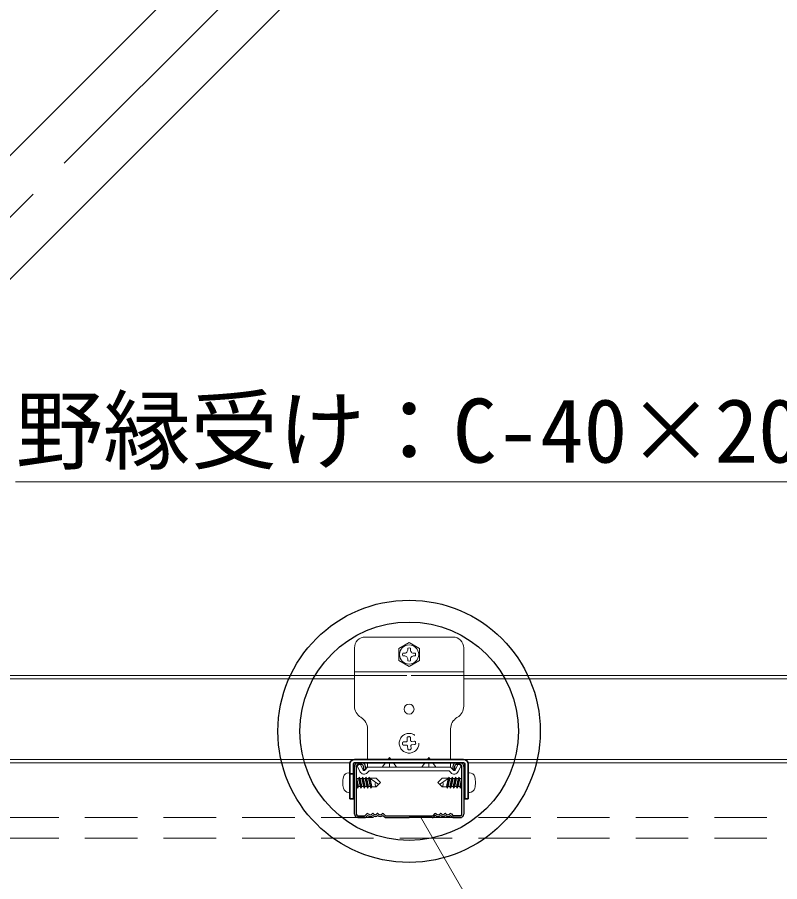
# Model space of a CAD drawing. Units: millimetres on the paper, enlarged 30 times, with parts at other scales. Extents: x -5796 to 5910, y -4184 to 4114.
# Drawn here: x -3353 to -2830, y -1123 to -530 of the extents above; entities that cross this region are included whole.
import ezdxf
from ezdxf.enums import TextEntityAlignment as Align

# ---------------------------------------------------------------- set-up
doc = ezdxf.new("R2010")
doc.units = ezdxf.units.MM
doc.header["$LTSCALE"] = 30
doc.linetypes.add('CHAIN1', pattern=[8, 5, -1, 1, -1])
doc.linetypes.add('DASHED1', pattern=[1.8, 1.2, -0.6])
for name, color, linetype, lineweight in [('3-0_中心線', 4, 'CHAIN1', 9), ('3-2_野縁受け', 3, 'Continuous', 18), ('3-3_野縁', 2, 'Continuous', 25), ('3-4_斜め部材', 4, 'Continuous', 9), ('3-6_文字', 4, 'Continuous', 18), ('3-7_金具', 6, 'Continuous', 35), ('3-A_クリップ', 7, 'Continuous', 18), ('3-B_ビス', 3, 'Continuous', 18), ('3-C_パネル', 7, 'DASHED1', 18)]:
    doc.layers.add(name, color=color, linetype=linetype, lineweight=lineweight)
doc.styles.add('ＭＳ ゴシック', font='')
doc.styles.get('ＭＳ ゴシック').set_extended_font_data('MS Gothic')

msp = doc.modelspace()

# ---------------------------------------------------------------- linework, layer by layer
at = {"layer": '3-0_中心線'}
msp.add_line((-2875.64, -184.2), (-3727.79, -1036.36), dxfattribs=at)
at = {"layer": '3-2_野縁受け'}
for p, q in [((-3501.41, -981.32), (-3121.91, -981.32)), ((-3121.91, -983.72), (-3501.41, -983.72)), ((-3046.91, -981.32), (-2667.41, -981.32)), ((-2667.41, -983.72), (-3046.91, -983.72)), ((-3121.85, -1038.92), (-3501.47, -1038.92)), ((-3124.91, -1041.32), (-3498.41, -1041.32)), ((-2658.41, -1038.92), (-3046.97, -1038.92)), ((-2658.41, -1041.32), (-3043.91, -1041.32))]:
    msp.add_line(p, q, dxfattribs=at)
at = {"layer": '3-3_野縁'}
for p, q in [((-3121.91, -1076.42), (-3121.91, -1043.72)), ((-3120.71, -1043.72), (-3120.71, -1076.42)), ((-3119.51, -1041.32), (-3116.81, -1041.32)), ((-3116.81, -1042.52), (-3119.51, -1042.52)), ((-3115.61, -1043.72), (-3115.61, -1045.82)), ((-3114.41, -1043.72), (-3114.41, -1045.82)), ((-3054.41, -1043.72), (-3054.41, -1045.82)), ((-3053.21, -1043.72), (-3053.21, -1045.82)), ((-3052.01, -1041.32), (-3049.31, -1041.32)), ((-3049.31, -1042.52), (-3052.01, -1042.52)), ((-3048.11, -1076.42), (-3048.11, -1043.72)), ((-3046.91, -1043.72), (-3046.91, -1076.42)), ((-3115.61, -1045.82), (-3114.41, -1045.82)), ((-3053.21, -1045.82), (-3054.41, -1045.82)), ((-3115.02, -1078.82), (-3120.4, -1078.82)), ((-3119.51, -1077.62), (-3115.02, -1077.62)), ((-3119.51, -1078.82), (-3115.02, -1078.82)), ((-3113.43, -1076.34), (-3114.49, -1077.4)), ((-3112.9, -1077.32), (-3113.96, -1078.38)), ((-3112.9, -1077.32), (-3113.96, -1078.38)), ((-3102.4, -1077.32), (-3101.34, -1078.38)), ((-3101.87, -1076.34), (-3100.81, -1077.4)), ((-3100.3, -1078.82), (-3084.42, -1078.82)), ((-3100.28, -1077.62), (-3068.52, -1077.62)), ((-3068.54, -1078.82), (-3084.42, -1078.82)), ((-3066.93, -1076.34), (-3067.99, -1077.4)), ((-3066.4, -1077.32), (-3067.46, -1078.38)), ((-3055.9, -1077.32), (-3054.84, -1078.38)), ((-3055.9, -1077.32), (-3054.84, -1078.38)), ((-3055.37, -1076.34), (-3054.31, -1077.4)), ((-3049.31, -1077.62), (-3053.78, -1077.62)), ((-3053.78, -1078.82), (-3048.4, -1078.82)), ((-3049.31, -1078.82), (-3053.78, -1078.82))]:
    msp.add_line(p, q, dxfattribs=at)
for centre, radius, start, end in [((-3119.51, -1043.72), 2.4, 90, 180), ((-3119.51, -1043.72), 1.2, 90, 180), ((-3116.81, -1043.72), 2.4, 0.00699, 90), ((-3116.81, -1043.72), 1.2, 0.00699, 90), ((-3052.01, -1043.72), 2.4, 90, 180), ((-3052.01, -1043.72), 1.2, 90, 180), ((-3049.31, -1043.72), 2.4, 0, 90), ((-3049.31, -1043.72), 1.2, 0, 90), ((-3119.51, -1076.42), 2.4, 180, 270), ((-3119.51, -1076.42), 1.2, 180, 270), ((-3115.02, -1076.87), 0.75, 270, 314.99998), ((-3115.02, -1077.32), 1.5, 270, 315), ((-3115.02, -1077.32), 1.5, 270, 314.99998), ((-3112.9, -1076.87), 0.75, 46.39717, 135), ((-3111.02, -1075.35), 2.72, 226.39717, 313.60281), ((-3111.02, -1074.9), 1.97, 226.39717, 313.60281), ((-3109.15, -1076.87), 0.75, 36.86989, 133.60281), ((-3107.65, -1076.2), 1.88, 216.86989, 323.1301), ((-3107.65, -1075.75), 1.12, 216.86989, 323.1301), ((-3106.15, -1076.87), 0.75, 46.39717, 143.1301), ((-3104.27, -1075.35), 2.72, 226.39717, 313.60281), ((-3104.27, -1074.9), 1.97, 226.39717, 313.60281), ((-3102.4, -1076.87), 0.75, 44.99998, 133.60281), ((-3100.28, -1077.32), 1.5, 225, 270), ((-3100.28, -1076.87), 0.75, 225, 270), ((-3068.52, -1076.87), 0.75, 270, 315), ((-3068.52, -1077.32), 1.5, 270, 315), ((-3066.4, -1076.87), 0.75, 46.39719, 135.00002), ((-3064.52, -1075.35), 2.72, 226.39719, 313.60283), ((-3064.52, -1074.9), 1.97, 226.39719, 313.60283), ((-3062.65, -1076.87), 0.75, 36.8699, 133.60283), ((-3061.15, -1076.2), 1.88, 216.8699, 323.13011), ((-3061.15, -1075.75), 1.12, 216.8699, 323.13011), ((-3059.65, -1076.87), 0.75, 46.39719, 143.13011), ((-3057.77, -1075.35), 2.72, 226.39719, 313.60283), ((-3057.77, -1074.9), 1.97, 226.39719, 313.60283), ((-3055.9, -1076.87), 0.75, 45, 133.60283), ((-3053.78, -1077.32), 1.5, 225, 270), ((-3053.78, -1077.32), 1.5, 225.00002, 270), ((-3053.78, -1076.87), 0.75, 225.00002, 270), ((-3049.31, -1076.42), 1.2, 270, 0), ((-3049.31, -1076.42), 2.4, 270, 0)]:
    msp.add_arc(centre, radius, start, end, dxfattribs=at)
at = {"layer": '3-4_斜め部材'}
for p, q in [((-2918.07, -184.2), (-3715.18, -981.32)), ((-2833.21, -184.2), (-3630.33, -981.32))]:
    msp.add_line(p, q, dxfattribs=at)
at = {"layer": '3-6_文字', "color": 7}
msp.add_line((-3354.4, -848.42), (-2664.4, -848.42), dxfattribs=at)
msp.add_lwpolyline([(-3076.66, -1078.33), (-2967, -1268.27), (-2367, -1268.27)], dxfattribs=at)
at = {"layer": '3-6_文字', "color": 2, "lineweight": 25}
for radius in [90, 75]:
    msp.add_circle((-3084.41, -1019.62), radius, dxfattribs=at)
at = {"layer": '3-7_金具'}
for p, q in [((-3125, -1042.07), (-3125, -1065.92)), ((-3122.6, -1042.07), (-3122.6, -1065.92)), ((-3046.97, -1038.92), (-3121.85, -1038.92)), ((-3121.85, -1041.32), (-3046.97, -1041.32)), ((-3046.22, -1042.07), (-3046.22, -1065.92)), ((-3043.82, -1042.07), (-3043.82, -1065.92)), ((-3125, -1065.92), (-3122.6, -1065.92)), ((-3046.22, -1065.92), (-3043.82, -1065.92))]:
    msp.add_line(p, q, dxfattribs=at)
at = {"layer": '3-7_金具', "linetype": 'DASHED1'}
msp.add_line((-3122.6, -1048.82), (-3125, -1048.82), dxfattribs=at)
at = {"layer": '3-7_金具'}
for centre, radius, start, end in [((-3121.85, -1042.07), 3.15, 90, 180), ((-3121.85, -1042.07), 0.75, 90, 180), ((-3046.97, -1042.07), 3.15, 0, 90), ((-3046.97, -1042.07), 0.75, 0, 90)]:
    msp.add_arc(centre, radius, start, end, dxfattribs=at)
at = {"layer": '3-A_クリップ'}
for p, q in [((-3114.41, -954.92), (-3084.41, -954.92)), ((-3054.41, -954.92), (-3084.41, -954.92)), ((-3121.91, -962.42), (-3121.91, -1002.32)), ((-3046.91, -962.42), (-3046.91, -1002.32)), ((-3121.91, -978.92), (-3084.41, -978.92)), ((-3046.91, -978.92), (-3084.41, -978.92)), ((-3117.54, -1010.04), (-3117.28, -1010.2)), ((-3051.28, -1010.04), (-3051.54, -1010.2)), ((-3112.91, -1017.92), (-3112.91, -1038.92)), ((-3055.91, -1017.92), (-3055.91, -1038.92)), ((-3097.91, -1037.61), (-3098.86, -1038.92)), ((-3097.91, -1037.61), (-3097.91, -1038.92)), ((-3097.91, -1037.61), (-3096.96, -1038.92)), ((-3070.91, -1037.61), (-3071.86, -1038.92)), ((-3070.91, -1037.61), (-3070.91, -1038.92)), ((-3070.91, -1037.61), (-3069.96, -1038.92)), ((-3118.58, -1042.52), (-3120.15, -1043.31)), ((-3118.16, -1047.31), (-3120.15, -1043.31)), ((-3116.01, -1046.24), (-3117.86, -1042.52)), ((-3114.78, -1046.41), (-3112.91, -1044.32)), ((-3112.91, -1041.32), (-3112.91, -1044.32)), ((-3112.91, -1044.32), (-3084.41, -1044.32)), ((-3100.6, -1041.32), (-3102.78, -1044.32)), ((-3097.91, -1041.32), (-3097.91, -1044.32)), ((-3095.21, -1041.32), (-3093.03, -1044.32)), ((-3055.91, -1044.32), (-3084.41, -1044.32)), ((-3073.6, -1041.32), (-3075.78, -1044.32)), ((-3070.91, -1041.32), (-3070.91, -1044.32)), ((-3068.21, -1041.32), (-3066.03, -1044.32)), ((-3055.91, -1041.32), (-3055.91, -1044.32)), ((-3054.04, -1046.41), (-3055.91, -1044.32)), ((-3052.81, -1046.24), (-3050.95, -1042.52)), ((-3050.66, -1047.31), (-3048.66, -1043.31)), ((-3050.24, -1042.52), (-3048.66, -1043.31)), ((-3112.99, -1048.01), (-3111.84, -1046.72)), ((-3111.84, -1046.72), (-3084.41, -1046.72)), ((-3056.98, -1046.72), (-3084.41, -1046.72)), ((-3055.83, -1048.01), (-3056.98, -1046.72))]:
    msp.add_line(p, q, dxfattribs=at)
at = {"layer": '3-A_クリップ', "linetype": 'DASHED1'}
for p in [(-3121.91, -981.32), (-3046.91, -981.32)]:
    msp.add_line(p, (-3084.41, -981.32), dxfattribs=at)
at = {"layer": '3-A_クリップ'}
msp.add_circle((-3084.41, -1004.42), 3.38, dxfattribs=at)
for centre, radius, start, end in [((-3114.41, -962.42), 7.5, 90, 180), ((-3054.41, -962.42), 7.5, 0, 90), ((-3112.91, -1002.32), 9, 180, 239.03689), ((-3055.91, -1002.32), 9, 300.96311, 0), ((-3121.91, -1017.92), 9, 0, 59.03689), ((-3046.91, -1017.92), 9, 120.96311, 180), ((-3115.34, -1045.91), 3.15, 206.5, 318.15813), ((-3115.34, -1045.91), 0.75, 206.5, 318.15813), ((-3053.48, -1045.91), 3.15, 221.84187, 333.5), ((-3053.48, -1045.91), 0.75, 221.84187, 333.5)]:
    msp.add_arc(centre, radius, start, end, dxfattribs=at)
at = {"layer": '3-B_ビス'}
for p, q in [((-3084.41, -958.67), (-3091.55, -962.8)), ((-3084.41, -958.67), (-3077.26, -962.8)), ((-3091.55, -962.8), (-3091.55, -971.05)), ((-3088.82, -966.02), (-3087.94, -966.02)), ((-3085.31, -962.51), (-3085.31, -963.35)), ((-3083.51, -962.51), (-3083.51, -963.73)), ((-3083.51, -962.51), (-3083.51, -963.35)), ((-3080, -966.02), (-3080.88, -966.02)), ((-3077.26, -962.8), (-3077.26, -971.05)), ((-3084.41, -975.17), (-3091.55, -971.05)), ((-3088.82, -967.82), (-3087.94, -967.82)), ((-3085.31, -971.33), (-3085.31, -970.5)), ((-3084.41, -975.17), (-3077.26, -971.05)), ((-3083.51, -971.33), (-3083.51, -970.11)), ((-3083.51, -971.33), (-3083.51, -970.5)), ((-3080, -967.82), (-3080.88, -967.82)), ((-3125.75, -1048.07), (-3125, -1048.07)), ((-3125, -1048.07), (-3125, -1061.57)), ((-3043.81, -1048.07), (-3043.82, -1061.57)), ((-3043.06, -1048.07), (-3043.81, -1048.07)), ((-3124.99, -1052), (-3125, -1052)), ((-3122, -1051.98), (-3122.6, -1051.98)), ((-3120.71, -1051.45), (-3120.26, -1052.01)), ((-3120.71, -1052.72), (-3120.58, -1053.34)), ((-3120.71, -1055.59), (-3120.58, -1056.21)), ((-3120.56, -1053.37), (-3119.52, -1058.57)), ((-3120.26, -1052.01), (-3119.13, -1057.63)), ((-3119.13, -1052.01), (-3120.26, -1052.01)), ((-3118.75, -1051.07), (-3119.13, -1052.01)), ((-3118.75, -1051.07), (-3117.25, -1058.57)), ((-3116.86, -1052.01), (-3117.98, -1052.01)), ((-3116.47, -1051.07), (-3116.86, -1052.01)), ((-3116.47, -1051.07), (-3114.97, -1058.57)), ((-3114.59, -1052.01), (-3115.71, -1052.01)), ((-3114.2, -1051.07), (-3114.59, -1052.01)), ((-3114.2, -1051.07), (-3112.7, -1058.57)), ((-3112.32, -1052.01), (-3113.44, -1052.01)), ((-3111.93, -1051.07), (-3112.32, -1052.01)), ((-3111.93, -1051.07), (-3110.43, -1058.57)), ((-3111.17, -1052.01), (-3105.28, -1056.06)), ((-3057.65, -1052.01), (-3063.54, -1056.06)), ((-3056.89, -1051.07), (-3058.39, -1058.57)), ((-3056.89, -1051.07), (-3056.5, -1052.01)), ((-3056.5, -1052.01), (-3055.38, -1052.01)), ((-3054.62, -1051.07), (-3056.12, -1058.57)), ((-3054.62, -1051.07), (-3054.23, -1052.01)), ((-3054.23, -1052.01), (-3053.11, -1052.01)), ((-3052.35, -1051.07), (-3053.85, -1058.57)), ((-3052.35, -1051.07), (-3051.96, -1052.01)), ((-3051.96, -1052.01), (-3050.83, -1052.01)), ((-3050.07, -1051.07), (-3051.57, -1058.57)), ((-3050.07, -1051.07), (-3049.69, -1052.01)), ((-3048.56, -1052.01), (-3049.69, -1057.63)), ((-3049.69, -1052.01), (-3048.56, -1052.01)), ((-3048.26, -1053.37), (-3049.3, -1058.57)), ((-3048.11, -1051.45), (-3048.56, -1052.01)), ((-3048.11, -1055.59), (-3048.24, -1056.21)), ((-3048.11, -1052.72), (-3048.23, -1053.34)), ((-3046.82, -1051.98), (-3046.22, -1051.98)), ((-3043.83, -1052), (-3043.82, -1052)), ((-3125.75, -1061.57), (-3125, -1061.57)), ((-3124.99, -1057.62), (-3125.04, -1057.62)), ((-3122, -1057.61), (-3122.6, -1057.61)), ((-3120.29, -1057.62), (-3120.71, -1057.62)), ((-3120.57, -1056.23), (-3120.29, -1057.62)), ((-3120.28, -1057.63), (-3119.52, -1058.57)), ((-3119.13, -1057.63), (-3119.52, -1058.57)), ((-3118.01, -1057.63), (-3119.13, -1057.63)), ((-3116.86, -1057.63), (-3117.25, -1058.57)), ((-3115.73, -1057.63), (-3116.86, -1057.63)), ((-3114.59, -1057.63), (-3114.97, -1058.57)), ((-3113.46, -1057.63), (-3114.59, -1057.63)), ((-3112.32, -1057.63), (-3112.7, -1058.57)), ((-3111.19, -1057.63), (-3112.32, -1057.63)), ((-3110.04, -1057.63), (-3110.43, -1058.57)), ((-3058.78, -1057.63), (-3058.39, -1058.57)), ((-3057.63, -1057.63), (-3056.5, -1057.63)), ((-3056.5, -1057.63), (-3056.12, -1058.57)), ((-3055.36, -1057.63), (-3054.23, -1057.63)), ((-3054.23, -1057.63), (-3053.85, -1058.57)), ((-3053.08, -1057.63), (-3051.96, -1057.63)), ((-3051.96, -1057.63), (-3051.57, -1058.57)), ((-3050.81, -1057.63), (-3049.69, -1057.63)), ((-3049.69, -1057.63), (-3049.3, -1058.57)), ((-3048.54, -1057.63), (-3049.3, -1058.57)), ((-3048.25, -1056.23), (-3048.53, -1057.62)), ((-3048.53, -1057.62), (-3048.11, -1057.62)), ((-3046.82, -1057.61), (-3046.22, -1057.61)), ((-3043.83, -1057.62), (-3043.78, -1057.62)), ((-3043.07, -1061.57), (-3043.82, -1061.57))]:
    msp.add_line(p, q, dxfattribs=at)
at = {"layer": '3-B_ビス', "linetype": 'DASHED1'}
for p, q in [((-3085.73, -1024.13), (-3085.63, -1026.01)), ((-3085.02, -1023.35), (-3084.64, -1023.33)), ((-3084.27, -1023.31), (-3084.64, -1023.33)), ((-3083.48, -1024.02), (-3083.38, -1025.89)), ((-3080.72, -1026.5), (-3082.59, -1026.6)), ((-3088.92, -1027.68), (-3088.9, -1028.06)), ((-3088.88, -1028.43), (-3088.9, -1028.06)), ((-3088.21, -1026.89), (-3086.34, -1026.8)), ((-3088.09, -1029.14), (-3086.22, -1029.04)), ((-3085.33, -1031.62), (-3085.43, -1029.75)), ((-3084.55, -1032.33), (-3084.17, -1032.31)), ((-3083.8, -1032.29), (-3084.17, -1032.31)), ((-3083.09, -1031.51), (-3083.19, -1029.63)), ((-3080.6, -1028.75), (-3082.48, -1028.85)), ((-3079.93, -1027.21), (-3079.91, -1027.59)), ((-3079.89, -1027.96), (-3079.91, -1027.59))]:
    msp.add_line(p, q, dxfattribs=at)
at = {"layer": '3-B_ビス'}
for points in [[(-3119.13, -1052.01), (-3118.01, -1057.63), (-3117.25, -1058.57)], [(-3118.75, -1051.07), (-3117.98, -1052.01), (-3116.86, -1057.63)], [(-3116.86, -1052.01), (-3115.73, -1057.63), (-3114.97, -1058.57)], [(-3116.47, -1051.07), (-3115.71, -1052.01), (-3114.59, -1057.63)], [(-3114.59, -1052.01), (-3113.46, -1057.63), (-3112.7, -1058.57)], [(-3114.2, -1051.07), (-3113.44, -1052.01), (-3112.32, -1057.63)], [(-3112.32, -1052.01), (-3111.19, -1057.63), (-3110.43, -1058.57)], [(-3111.93, -1051.07), (-3111.17, -1052.01), (-3110.04, -1057.63)], [(-3111.32, -1051.82), (-3107.04, -1051.82), (-3104.04, -1054.82), (-3107.04, -1057.82), (-3110.12, -1057.82)], [(-3057.5, -1051.82), (-3061.78, -1051.82), (-3064.78, -1054.82), (-3061.78, -1057.82), (-3058.7, -1057.82)], [(-3056.89, -1051.07), (-3057.65, -1052.01), (-3058.78, -1057.63)], [(-3056.5, -1052.01), (-3057.63, -1057.63), (-3058.39, -1058.57)], [(-3054.62, -1051.07), (-3055.38, -1052.01), (-3056.5, -1057.63)], [(-3054.23, -1052.01), (-3055.36, -1057.63), (-3056.12, -1058.57)], [(-3052.35, -1051.07), (-3053.11, -1052.01), (-3054.23, -1057.63)], [(-3051.96, -1052.01), (-3053.08, -1057.63), (-3053.85, -1058.57)], [(-3050.07, -1051.07), (-3050.83, -1052.01), (-3051.96, -1057.63)], [(-3049.69, -1052.01), (-3050.81, -1057.63), (-3051.57, -1058.57)]]:
    msp.add_lwpolyline(points, dxfattribs=at)
msp.add_circle((-3084.41, -966.92), 6.6, dxfattribs=at)
at = {"layer": '3-B_ビス', "linetype": 'DASHED1'}
msp.add_circle((-3084.41, -1027.82), 6.75, dxfattribs=at)
at = {"layer": '3-B_ビス'}
for centre, radius, start, end in [((-3084.41, -966.92), 4.5, 168.46303, 191.51331), ((-3087.7, -963.63), 2.41, 264.36299, 6.67345), ((-3084.41, -966.92), 4.5, 78.46303, 101.53696), ((-3081.12, -963.63), 2.41, 173.32654, 275.63699), ((-3084.41, -966.92), 4.5, 348.48668, 11.53696), ((-3087.7, -970.22), 2.41, 353.32654, 95.63699), ((-3084.41, -966.92), 4.5, 258.46303, 281.53696), ((-3081.12, -970.22), 2.41, 84.36299, 186.67345), ((-3125.75, -1051.92), 3.85, 90.00122, 166.10516), ((-3043.06, -1051.92), 3.85, 13.89484, 89.99878), ((-3114.02, -1054.82), 15.94, 166.10516, 180.00122), ((-3114.02, -1054.82), 15.94, 180.0012, 193.89726), ((-3105.28, -1056.06), 2.49, 145.44877, 225.00122), ((-3063.54, -1056.06), 2.49, 314.99878, 34.55123), ((-3054.8, -1054.82), 15.94, 359.99878, 13.89484), ((-3054.8, -1054.82), 15.94, 346.10274, 359.9988), ((-3125.75, -1057.72), 3.85, 193.89726, 270.00122), ((-3043.06, -1057.72), 3.85, 269.99878, 346.10274)]:
    msp.add_arc(centre, radius, start, end, dxfattribs=at)
at = {"layer": '3-B_ビス', "linetype": 'DASHED1'}
for centre, start, end in [((-3086.38, -1026.05), 273, 3), ((-3084.98, -1024.1), 93, 183), ((-3084.23, -1024.06), 3, 93), ((-3082.63, -1025.85), 183, 273), ((-3080.68, -1027.25), 3, 93), ((-3088.17, -1027.64), 93, 183), ((-3088.13, -1028.39), 183, 273), ((-3086.18, -1029.79), 3, 93), ((-3084.58, -1031.59), 183, 273), ((-3083.84, -1031.55), 273, 3), ((-3082.44, -1029.59), 93, 183), ((-3080.64, -1028), 273, 3)]:
    msp.add_arc(centre, 0.75, start, end, dxfattribs=at)
at = {"layer": '3-C_パネル'}
for p, q in [((-5412.86, -1078.82), (-2112.58, -1078.82)), ((-5412.86, -1093.07), (-2112.58, -1093.07))]:
    msp.add_line(p, q, dxfattribs=at)

# ---------------------------------------------------------------- texts
at = {"layer": '3-6_文字', "style": 'ＭＳ ゴシック'}
msp.add_text('野縁受け：C-40×20×1.6', height=43.99, dxfattribs=at).set_placement((-3354.4, -848.42), align=Align.BOTTOM_LEFT)

doc.saveas('drawing.dxf')
